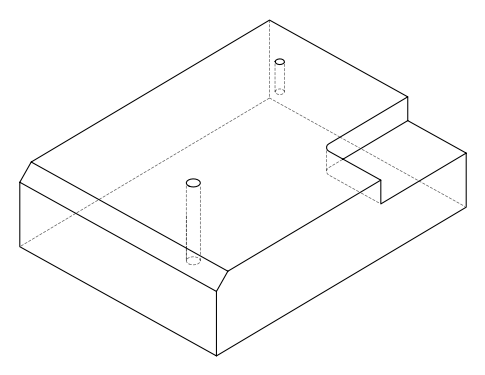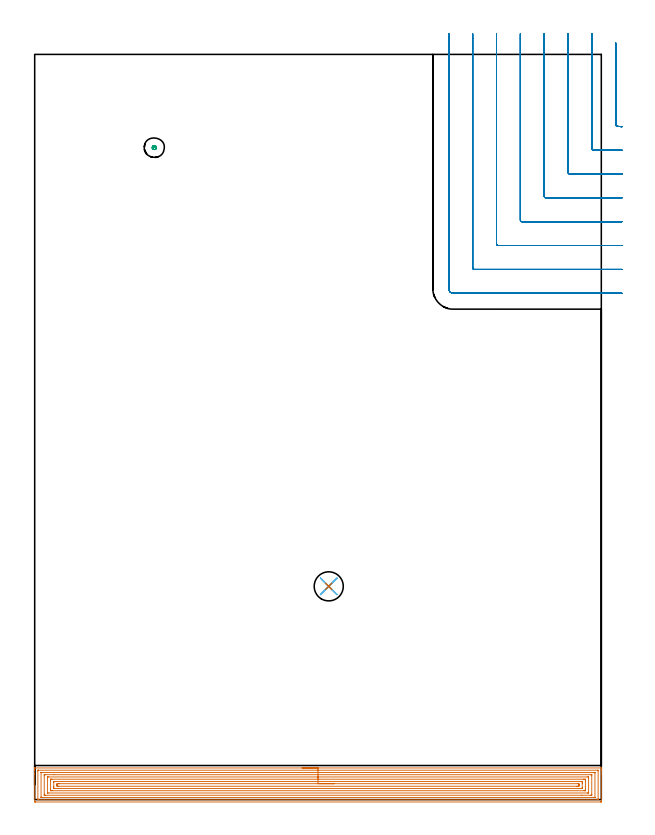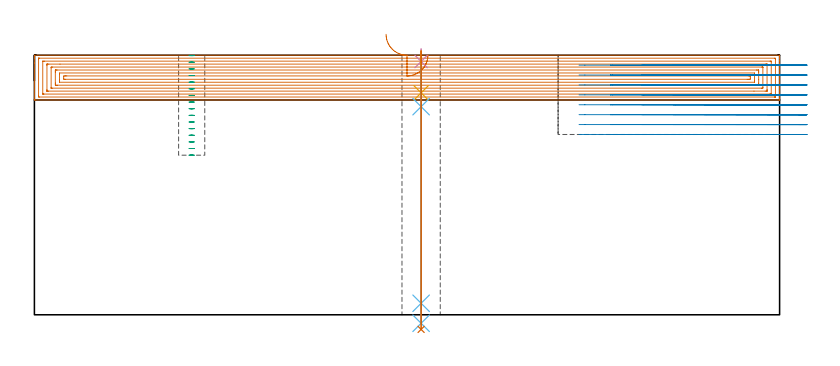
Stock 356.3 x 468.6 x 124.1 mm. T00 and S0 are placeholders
(PLAN: 7 operations, 6 tool changes, 48.4 min)
(1 AREA_MILL | FG_CHAMFER_SURFACE | UGT0205_001 | 23.13 min | 81662 mm3)
(2 MILL_CORNER_NOTCH_RECTANGULAR | CORNER_NOTCH_RECTANGULAR | UGT0201_094 | Follow Part, ap 5, ae 75% | 23.19 min | 641615 mm3)
(3 MILL_BLIND_HOLE_FROM_SOLID_MATERIAL | STEP1POCKET | UGT0201_128 | Spiral | 0.77 min | 5838 mm3)
(4 SPOT_DRILL | STEP1HOLE | NXT0321_9005460120000 | 0.05 min | 193 mm3)
(5 DRILL_BLIND_HOLE_INTO_CENTER | STEP1HOLE | NXT0301_128 | 0.08 min | 1760 mm3)
(6 GUN_DRILL_THROUGH_HOLE | STEP1HOLE | UGT0307_008 | 0.61 min | 10102 mm3)
(7 DRILL_TO_ENLARGE_THROUGH_HOLE | STEP1HOLE | UGT0301_252 | 0.53 min | 20585 mm3)
(TOOL UGT0205_001 | Chamfer Mill 20 x 3 x 45 deg. | D20 FL50 Z2)
(TOOL UGT0201_094 | End mill 20 mm | D20 FL38 Z4)
(TOOL UGT0201_128 | Carbide End Mill 10.0 | D10 FL15 Z4)
(TOOL NXT0321_9005460120000 | NC Spot Drill, 142deg, 12mm, Carbide, Uncoated | D12 PA142 FL30 Z2)
(TOOL NXT0301_128 | Carbide Drill 12mm [861.1-1200-036A1-GP GC34] | D12 PA150 FL37.4 Z2)
(TOOL UGT0307_008 | Gun Drill 11 mm | D11 PA130 FL24 Z1)
(TOOL UGT0301_252 | Twist Drill 18.3 mm | D18.3 PA118 FL135 Z2)
(OP 1 AREA_MILL)
G17 G21 G94 G90
T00 M6
G54
G17 G0 G90 X168.15 Y19.9 S1061 M3
G43 Z134.1 H0
G94 G1 X168.188 Z133.228 F250.
X168.302 Z132.363
X168.491 Z131.512
X168.753 Z130.68
X169.087 Z129.874
X169.49 Z129.1
X169.958 Z128.364
X170.49 Z127.672
X171.079 Z127.029
X171.722 Z126.439
X172.414 Z125.908
X173.15 Z125.44
X173.924 Z125.037
X174.73 Z124.703
X175.562 Z124.441
X176.413 Z124.252
X177.278 Z124.138
X178.15 Z124.1
X356.116
X356.29 Y19.897 Z124.088
X356.293 Y19.872 Z124.064
X356.3 Y19.477 Z123.677
Y19.231 Z123.431
Y18.501 Z122.696
Y17.251 Z121.448
Y15.844 Z120.039
Y-0.727 Z103.471
X356.297 Y-0.987 Z103.21
X356.291 Y-1.492 Z102.706
X356.181 Y-1.495 Z102.703
X355.669 Y-1.5 Z102.7
X0.631
X0.251 Y-1.496 Z102.702
X0.01 Y-1.492 Z102.706
X0. Y-1.248 Z102.95
Y16.104 Z120.3
Y18.501 Z122.696
Y19.231 Z123.431
Y19.478 Z123.677
X0.007 Y19.872 Z124.064
X0.01 Y19.897 Z124.088
X0.184 Y19.9 Z124.1
X178.15
Y18.486 Z122.686
X353.896 Y18.485 Z122.685
X354.29 Y18.469 Z122.669
X354.295 Y18.35 Z122.55
X354.299 Y18.086 Z122.286
Y0.37 Z104.57
X354.29 Y-0.047 Z104.153
X354.283 Y-0.08 Z104.12
X354.264 Y-0.082 Z104.118
X354.21 Y-0.085 Z104.115
X354.1 Y-0.086 Z104.114
X353.88
X2.404 Y-0.085 Z104.115
X2.01 Y-0.069 Z104.131
X2.005 Y0.05 Z104.25
X2.001 Y0.314 Z104.514
Y18.03 Z122.23
X2.01 Y18.447 Z122.647
X2.017 Y18.48 Z122.68
X2.036 Y18.482 Z122.682
X2.09 Y18.485 Z122.685
X2.2 Y18.486 Z122.686
X2.42
X178.15
Y17.072 Z121.272
X351.746 Y17.071 Z121.271
X352.091 Y17.07 Z121.27
X352.206 Y17.068 Z121.268
X352.289 Y17.065 Z121.265
X352.294 Y16.936 Z121.136
X352.299 Y16.73 Z120.93
Y1.464 Z105.664
X352.296 Y1.395 Z105.595
X352.29 Y1.345 Z105.545
X352.262 Y1.335 Z105.535
X352.091 Y1.332 Z105.532
X351.542 Y1.329 Z105.529
X4.554
X4.208
X4.094 Y1.332 Z105.532
X4.011 Y1.335 Z105.535
X4.006 Y1.464 Z105.664
X4.001 Y1.67 Z105.87
Y16.936 Z121.136
X4.004 Y17.005 Z121.205
X4.01 Y17.055 Z121.255
X4.038 Y17.065 Z121.265
X4.208 Y17.068 Z121.268
X4.758 Y17.071 Z121.271
X178.15 Y17.072 Z121.272
Y15.657 Z119.857
X349.597
X350.179 Y15.656 Z119.856
X350.239 Y15.654 Z119.854
X350.279 Y15.651 Z119.851
X350.29 Y15.644 Z119.844
X350.293 Y15.619 Z119.819
X350.298 Y15.4 Z119.6
X350.3 Y14.961 Z119.161
Y3.445 Z107.645
X350.297 Y3.001 Z107.201
X350.293 Y2.78 Z106.98
X350.29 Y2.756 Z106.956
X350.274 Y2.75 Z106.95
X350.215 Y2.746 Z106.946
X350.114 Y2.744 Z106.944
X349.409 Y2.743 Z106.943
X344.054
X6.703
X6.121 Y2.744 Z106.944
X6.061 Y2.746 Z106.946
X6.021 Y2.749 Z106.949
X6.01 Y2.756 Z106.956
X6.007 Y2.781 Z106.981
X6.002 Y3. Z107.2
X6. Y3.439 Z107.639
Y14.955 Z119.155
X6.003 Y15.399 Z119.599
X6.007 Y15.62 Z119.82
X6.01 Y15.644 Z119.844
X6.026 Y15.65 Z119.85
X6.085 Y15.654 Z119.854
X6.186 Y15.656 Z119.856
X6.891 Y15.657 Z119.857
X12.243
X178.15
Y14.243 Z118.443
X347.793
X348.138 Y14.241 Z118.441
X348.236 Y14.239 Z118.439
X348.289 Y14.236 Z118.436
X348.292 Y14.226 Z118.426
X348.297 Y14.168 Z118.368
X348.299 Y14.072 Z118.272
Y4.541 Z108.741
X348.295 Y4.328 Z108.528
X348.29 Y4.166 Z108.366
X347.965 Y4.16 Z108.36
X347.792 Y4.158 Z108.358
X8.507 Y4.157 Z108.357
X8.162 Y4.159 Z108.359
X8.064 Y4.161 Z108.361
X8.011 Y4.164 Z108.364
X8.008 Y4.174 Z108.374
X8.003 Y4.232 Z108.432
X8.001 Y4.328 Z108.528
Y13.859 Z118.059
X8.005 Y14.072 Z118.272
X8.01 Y14.233 Z118.433
X8.335 Y14.24 Z118.44
X8.508 Y14.242 Z118.442
X178.15 Y14.243 Z118.443
Y12.829 Z117.029
X345.298 Y12.828 Z117.028
X345.831 Y12.825 Z117.025
X346.199 Y12.822 Z117.022
X346.29 Y12.815 Z117.015
X346.296 Y12.726 Z116.926
X346.299 Y12.3 Z116.5
X346.3 Y11.836 Z116.036
Y8.293 Z112.493
Y6.521 Z110.721
X346.298 Y6.1 Z110.3
X346.294 Y5.641 Z109.841
X346.288 Y5.578 Z109.778
X346.231 Y5.576 Z109.776
X346.098 Y5.573 Z109.773
X345.831 Y5.572 Z109.772
X345.471 Y5.571 Z109.771
X11.002 Y5.572 Z109.772
X10.469 Y5.574 Z109.774
X10.101 Y5.578 Z109.778
X10.01 Y5.585 Z109.785
X10.004 Y5.674 Z109.874
X10.001 Y6.1 Z110.3
X10. Y6.564 Z110.764
Y11.879 Z116.079
X10.002 Y12.3 Z116.5
X10.006 Y12.759 Z116.959
X10.012 Y12.822 Z117.022
X10.069 Y12.824 Z117.024
X10.202 Y12.827 Z117.027
X10.469 Y12.828 Z117.028
X10.829 Y12.829 Z117.029
X178.15
Y11.415 Z115.615
X344.29
X344.297 Y11.163 Z115.363
X344.3 Y10.529 Z114.729
Y10.274 Z114.474
X344.299 Y7.618 Z111.818
X344.29 Y6.985 Z111.185
X12.01
X12.003 Y7.237 Z111.437
X12. Y7.871 Z112.071
Y8.126 Z112.326
X12.001 Y10.782 Z114.982
X12.01 Y11.415 Z115.615
X178.15
Y10. Z114.2
X341.36
X341.896 Y9.998 Z114.198
X342.254 Y9.993 Z114.193
X342.295 Y9.643 Z113.843
X342.299 Y9.599 Z113.799
Y8.757 Z112.957
X342.297 Y8.714 Z112.914
X342.254 Y8.407 Z112.607
X341.719 Y8.401 Z112.601
X341.36 Y8.4 Z112.6
X340.827
X14.94
X14.404 Y8.402 Z112.602
X14.046 Y8.407 Z112.607
X14.005 Y8.757 Z112.957
X14.001 Y8.801 Z113.001
Y9.643 Z113.843
X14.003 Y9.685 Z113.885
X14.046 Y9.993 Z114.193
X14.581 Y9.999 Z114.199
X14.94 Y10. Z114.2
X15.473
X178.15
X179.022 Z114.238
X179.886 Z114.352
X180.738 Z114.541
X181.57 Z114.804
X182.376 Z115.137
X183.15 Z115.54
X183.886 Z116.009
X184.578 Z116.54
X185.221 Z117.129
X185.81 Z117.773
X186.341 Z118.465
X186.81 Z119.2
X187.213 Z119.974
X187.547 Z120.78
X187.809 Z121.612
X187.998 Z122.464
X188.112 Z123.329
X188.15 Z124.2
G0 Z134.1
M5
M2
(OP 2 MILL_CORNER_NOTCH_RECTANGULAR)
G17 G21 G94 G90
T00 M6
G54
G17 G0 G90 X365.4 Y475.746 S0 M3
G43 Z134.1 H0
Z119.362
G94 G1 Y472.746 F250.
Y424.392 F500.
G3 X366.3 Y423.405 R1.
G1 X369.285 Y423.105 F250.
G0 Z134.1
X350.4 Y481.6
Z119.362
G1 Y478.6
Y409.393 F500.
G3 X351.393 Y408.4 R1.
G1 X366.3
X369.3 F250.
G0 Z134.1
X335.4 Y481.6
Z119.362
G1 Y478.6
Y394.393 F500.
G3 X336.393 Y393.4 R1.
G1 X366.3
X369.3 F250.
G0 Z134.1
X320.4 Y481.6
Z119.362
G1 Y478.6
Y379.394 F500.
G3 X321.394 Y378.4 R1.
G1 X366.3
X369.3 F250.
G0 Z134.1
X305.4 Y481.6
Z119.362
G1 Y478.6
Y364.394 F500.
G3 X306.394 Y363.4 R1.
G1 X366.3
X369.3 F250.
G0 Z134.1
X290.4 Y481.6
Z119.362
G1 Y478.6
Y349.394 F500.
G3 X291.394 Y348.4 R1.
G1 X366.3
X369.3 F250.
G0 Z134.1
X275.4 Y481.6
Z119.362
G1 Y478.6
Y334.395 F500.
G3 X276.395 Y333.4 R1.
G1 X366.3
X369.3 F250.
G0 Z134.1
X260.4 Y481.6
Z119.362
G1 Y478.6
Y321.2 F500.
G3 X263.2 Y318.4 R2.8
G1 X366.3
X369.3 F250.
G0 Z134.1
X365.4 Y475.746
Z114.625
G1 Y472.746
Y424.392 F500.
G3 X366.3 Y423.405 R1.
G1 X369.285 Y423.105 F250.
G0 Z134.1
X350.4 Y481.6
Z114.625
G1 Y478.6
Y409.393 F500.
G3 X351.393 Y408.4 R1.
G1 X366.3
X369.3 F250.
G0 Z134.1
X335.4 Y481.6
Z114.625
G1 Y478.6
Y394.393 F500.
G3 X336.393 Y393.4 R1.
G1 X366.3
X369.3 F250.
G0 Z134.1
X320.4 Y481.6
Z114.625
G1 Y478.6
Y379.394 F500.
G3 X321.394 Y378.4 R1.
G1 X366.3
X369.3 F250.
G0 Z134.1
X305.4 Y481.6
Z114.625
G1 Y478.6
Y364.394 F500.
G3 X306.394 Y363.4 R1.
G1 X366.3
X369.3 F250.
G0 Z134.1
X290.4 Y481.6
Z114.625
G1 Y478.6
Y349.394 F500.
G3 X291.394 Y348.4 R1.
G1 X366.3
X369.3 F250.
G0 Z134.1
X275.4 Y481.6
Z114.625
G1 Y478.6
Y334.395 F500.
G3 X276.395 Y333.4 R1.
G1 X366.3
X369.3 F250.
G0 Z134.1
X260.4 Y481.6
Z114.625
G1 Y478.6
Y321.2 F500.
G3 X263.2 Y318.4 R2.8
G1 X366.3
X369.3 F250.
G0 Z134.1
X365.4 Y475.746
Z109.887
G1 Y472.746
Y424.392 F500.
G3 X366.3 Y423.405 R1.
G1 X369.285 Y423.105 F250.
G0 Z134.1
X350.4 Y481.6
Z109.887
G1 Y478.6
Y409.393 F500.
G3 X351.393 Y408.4 R1.
G1 X366.3
X369.3 F250.
G0 Z134.1
X335.4 Y481.6
Z109.887
G1 Y478.6
Y394.393 F500.
G3 X336.393 Y393.4 R1.
G1 X366.3
X369.3 F250.
G0 Z134.1
X320.4 Y481.6
Z109.887
G1 Y478.6
Y379.394 F500.
G3 X321.394 Y378.4 R1.
G1 X366.3
X369.3 F250.
G0 Z134.1
X305.4 Y481.6
Z109.887
G1 Y478.6
Y364.394 F500.
G3 X306.394 Y363.4 R1.
G1 X366.3
X369.3 F250.
G0 Z134.1
X290.4 Y481.6
Z109.887
G1 Y478.6
Y349.394 F500.
G3 X291.394 Y348.4 R1.
G1 X366.3
X369.3 F250.
G0 Z134.1
X275.4 Y481.6
Z109.887
G1 Y478.6
Y334.395 F500.
G3 X276.395 Y333.4 R1.
G1 X366.3
X369.3 F250.
G0 Z134.1
X260.4 Y481.6
Z109.887
G1 Y478.6
Y321.2 F500.
G3 X263.2 Y318.4 R2.8
G1 X366.3
X369.3 F250.
G0 Z134.1
X365.4 Y475.746
Z105.15
G1 Y472.746
Y424.392 F500.
G3 X366.3 Y423.405 R1.
G1 X369.285 Y423.105 F250.
G0 Z134.1
X350.4 Y481.6
Z105.15
G1 Y478.6
Y409.393 F500.
G3 X351.393 Y408.4 R1.
G1 X366.3
X369.3 F250.
G0 Z134.1
X335.4 Y481.6
Z105.15
G1 Y478.6
Y394.393 F500.
G3 X336.393 Y393.4 R1.
G1 X366.3
X369.3 F250.
G0 Z134.1
X320.4 Y481.6
Z105.15
G1 Y478.6
Y379.394 F500.
G3 X321.394 Y378.4 R1.
G1 X366.3
X369.3 F250.
G0 Z134.1
X305.4 Y481.6
Z105.15
G1 Y478.6
Y364.394 F500.
G3 X306.394 Y363.4 R1.
G1 X366.3
X369.3 F250.
G0 Z134.1
X290.4 Y481.6
Z105.15
G1 Y478.6
Y349.394 F500.
G3 X291.394 Y348.4 R1.
G1 X366.3
X369.3 F250.
G0 Z134.1
X275.4 Y481.6
Z105.15
G1 Y478.6
Y334.395 F500.
G3 X276.395 Y333.4 R1.
G1 X366.3
X369.3 F250.
G0 Z134.1
X260.4 Y481.6
Z105.15
G1 Y478.6
Y321.2 F500.
G3 X263.2 Y318.4 R2.8
G1 X366.3
X369.3 F250.
G0 Z134.1
X365.4 Y475.746
Z100.412
G1 Y472.746
Y424.392 F500.
G3 X366.3 Y423.405 R1.
G1 X369.285 Y423.105 F250.
G0 Z134.1
X350.4 Y481.6
Z100.412
G1 Y478.6
Y409.393 F500.
G3 X351.393 Y408.4 R1.
G1 X366.3
X369.3 F250.
G0 Z134.1
X335.4 Y481.6
Z100.412
G1 Y478.6
Y394.393 F500.
G3 X336.393 Y393.4 R1.
G1 X366.3
X369.3 F250.
G0 Z134.1
X320.4 Y481.6
Z100.412
G1 Y478.6
Y379.394 F500.
G3 X321.394 Y378.4 R1.
G1 X366.3
X369.3 F250.
G0 Z134.1
X305.4 Y481.6
Z100.412
G1 Y478.6
Y364.394 F500.
G3 X306.394 Y363.4 R1.
G1 X366.3
X369.3 F250.
G0 Z134.1
X290.4 Y481.6
Z100.412
G1 Y478.6
Y349.394 F500.
G3 X291.394 Y348.4 R1.
G1 X366.3
X369.3 F250.
G0 Z134.1
X275.4 Y481.6
Z100.412
G1 Y478.6
Y334.395 F500.
G3 X276.395 Y333.4 R1.
G1 X366.3
X369.3 F250.
G0 Z134.1
X260.4 Y481.6
Z100.412
G1 Y478.6
Y321.2 F500.
G3 X263.2 Y318.4 R2.8
G1 X366.3
X369.3 F250.
G0 Z134.1
X365.4 Y475.746
Z95.675
G1 Y472.746
Y424.392 F500.
G3 X366.3 Y423.405 R1.
G1 X369.285 Y423.105 F250.
G0 Z134.1
X350.4 Y481.6
Z95.675
G1 Y478.6
Y409.393 F500.
G3 X351.393 Y408.4 R1.
G1 X366.3
X369.3 F250.
G0 Z134.1
X335.4 Y481.6
Z95.675
G1 Y478.6
Y394.393 F500.
G3 X336.393 Y393.4 R1.
G1 X366.3
X369.3 F250.
G0 Z134.1
X320.4 Y481.6
Z95.675
G1 Y478.6
Y379.394 F500.
G3 X321.394 Y378.4 R1.
G1 X366.3
X369.3 F250.
G0 Z134.1
X305.4 Y481.6
Z95.675
G1 Y478.6
Y364.394 F500.
G3 X306.394 Y363.4 R1.
G1 X366.3
X369.3 F250.
G0 Z134.1
X290.4 Y481.6
Z95.675
G1 Y478.6
Y349.394 F500.
G3 X291.394 Y348.4 R1.
G1 X366.3
X369.3 F250.
G0 Z134.1
X275.4 Y481.6
Z95.675
G1 Y478.6
Y334.395 F500.
G3 X276.395 Y333.4 R1.
G1 X366.3
X369.3 F250.
G0 Z134.1
X260.4 Y481.6
Z95.675
G1 Y478.6
Y321.2 F500.
G3 X263.2 Y318.4 R2.8
G1 X366.3
X369.3 F250.
G0 Z134.1
X365.4 Y475.746
Z90.937
G1 Y472.746
Y424.392 F500.
G3 X366.3 Y423.405 R1.
G1 X369.285 Y423.105 F250.
G0 Z134.1
X350.4 Y481.6
Z90.937
G1 Y478.6
Y409.393 F500.
G3 X351.393 Y408.4 R1.
G1 X366.3
X369.3 F250.
G0 Z134.1
X335.4 Y481.6
Z90.937
G1 Y478.6
Y394.393 F500.
G3 X336.393 Y393.4 R1.
G1 X366.3
X369.3 F250.
G0 Z134.1
X320.4 Y481.6
Z90.937
G1 Y478.6
Y379.394 F500.
G3 X321.394 Y378.4 R1.
G1 X366.3
X369.3 F250.
G0 Z134.1
X305.4 Y481.6
Z90.937
G1 Y478.6
Y364.394 F500.
G3 X306.394 Y363.4 R1.
G1 X366.3
X369.3 F250.
G0 Z134.1
X290.4 Y481.6
Z90.937
G1 Y478.6
Y349.394 F500.
G3 X291.394 Y348.4 R1.
G1 X366.3
X369.3 F250.
G0 Z134.1
X275.4 Y481.6
Z90.937
G1 Y478.6
Y334.395 F500.
G3 X276.395 Y333.4 R1.
G1 X366.3
X369.3 F250.
G0 Z134.1
X260.4 Y481.6
Z90.937
G1 Y478.6
Y321.2 F500.
G3 X263.2 Y318.4 R2.8
G1 X366.3
X369.3 F250.
G0 Z134.1
X365.4 Y475.746
Z86.2
G1 Y472.746
Y424.392 F500.
G3 X366.3 Y423.405 R1.
G1 X369.285 Y423.105 F250.
G0 Z134.1
X350.4 Y481.6
Z86.2
G1 Y478.6
Y409.393 F500.
G3 X351.393 Y408.4 R1.
G1 X366.3
X369.3 F250.
G0 Z134.1
X335.4 Y481.6
Z86.2
G1 Y478.6
Y394.393 F500.
G3 X336.393 Y393.4 R1.
G1 X366.3
X369.3 F250.
G0 Z134.1
X320.4 Y481.6
Z86.2
G1 Y478.6
Y379.394 F500.
G3 X321.394 Y378.4 R1.
G1 X366.3
X369.3 F250.
G0 Z134.1
X305.4 Y481.6
Z86.2
G1 Y478.6
Y364.394 F500.
G3 X306.394 Y363.4 R1.
G1 X366.3
X369.3 F250.
G0 Z134.1
X290.4 Y481.6
Z86.2
G1 Y478.6
Y349.394 F500.
G3 X291.394 Y348.4 R1.
G1 X366.3
X369.3 F250.
G0 Z134.1
X275.4 Y481.6
Z86.2
G1 Y478.6
Y334.395 F500.
G3 X276.395 Y333.4 R1.
G1 X366.3
X369.3 F250.
G0 Z134.1
X260.4 Y481.6
Z86.2
G1 Y478.6
Y321.2 F500.
G3 X263.2 Y318.4 R2.8
G1 X366.3
X369.3 F250.
G0 Z134.1
M5
M2
(OP 3 MILL_BLIND_HOLE_FROM_SOLID_MATERIAL)
G17 G21 G94 G90
T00 M6
G54
G17 G0 G90 X75.2 Y410. S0 M3
G43 Z134.1 H0
Z123.925
G94 G3 X75.825 Y410.625 R0.625 F250.
X75.2 Y411.25 R0.625
X73.95 Y410. R1.25
X75.2 Y411.25 R-1.25
X74.575 Y410.625 R0.625
X75.2 Y410. R0.625
G0 Z120.75
G3 X75.825 Y410.625 R0.625
X75.2 Y411.25 R0.625
X73.95 Y410. R1.25
X75.2 Y411.25 R-1.25
X74.575 Y410.625 R0.625
X75.2 Y410. R0.625
G0 Z117.575
G3 X75.825 Y410.625 R0.625
X75.2 Y411.25 R0.625
X73.95 Y410. R1.25
X75.2 Y411.25 R-1.25
X74.575 Y410.625 R0.625
X75.2 Y410. R0.625
G0 Z114.4
G3 X75.825 Y410.625 R0.625
X75.2 Y411.25 R0.625
X73.95 Y410. R1.25
X75.2 Y411.25 R-1.25
X74.575 Y410.625 R0.625
X75.2 Y410. R0.625
G0 Z111.225
G3 X75.825 Y410.625 R0.625
X75.2 Y411.25 R0.625
X73.95 Y410. R1.25
X75.2 Y411.25 R-1.25
X74.575 Y410.625 R0.625
X75.2 Y410. R0.625
G0 Z108.05
G3 X75.825 Y410.625 R0.625
X75.2 Y411.25 R0.625
X73.95 Y410. R1.25
X75.2 Y411.25 R-1.25
X74.575 Y410.625 R0.625
X75.2 Y410. R0.625
G0 Z104.875
G3 X75.825 Y410.625 R0.625
X75.2 Y411.25 R0.625
X73.95 Y410. R1.25
X75.2 Y411.25 R-1.25
X74.575 Y410.625 R0.625
X75.2 Y410. R0.625
G0 Z101.7
G3 X75.825 Y410.625 R0.625
X75.2 Y411.25 R0.625
X73.95 Y410. R1.25
X75.2 Y411.25 R-1.25
X74.575 Y410.625 R0.625
X75.2 Y410. R0.625
G0 Z98.525
G3 X75.825 Y410.625 R0.625
X75.2 Y411.25 R0.625
X73.95 Y410. R1.25
X75.2 Y411.25 R-1.25
X74.575 Y410.625 R0.625
X75.2 Y410. R0.625
G0 Z95.35
G3 X75.825 Y410.625 R0.625
X75.2 Y411.25 R0.625
X73.95 Y410. R1.25
X75.2 Y411.25 R-1.25
X74.575 Y410.625 R0.625
X75.2 Y410. R0.625
G0 Z92.175
G3 X75.825 Y410.625 R0.625
X75.2 Y411.25 R0.625
X73.95 Y410. R1.25
X75.2 Y411.25 R-1.25
X74.575 Y410.625 R0.625
X75.2 Y410. R0.625
G0 Z89.
G3 X75.825 Y410.625 R0.625
X75.2 Y411.25 R0.625
X73.95 Y410. R1.25
X75.2 Y411.25 R-1.25
X74.575 Y410.625 R0.625
X75.2 Y410. R0.625
G0 Z85.825
G3 X75.825 Y410.625 R0.625
X75.2 Y411.25 R0.625
X73.95 Y410. R1.25
X75.2 Y411.25 R-1.25
X74.575 Y410.625 R0.625
X75.2 Y410. R0.625
G0 Z82.65
G3 X75.825 Y410.625 R0.625
X75.2 Y411.25 R0.625
X73.95 Y410. R1.25
X75.2 Y411.25 R-1.25
X74.575 Y410.625 R0.625
X75.2 Y410. R0.625
G0 Z79.475
G3 X75.825 Y410.625 R0.625
X75.2 Y411.25 R0.625
X73.95 Y410. R1.25
X75.2 Y411.25 R-1.25
X74.575 Y410.625 R0.625
X75.2 Y410. R0.625
G0 Z76.3
G3 X75.825 Y410.625 R0.625
X75.2 Y411.25 R0.625
X73.95 Y410. R1.25
X75.2 Y411.25 R-1.25
X74.575 Y410.625 R0.625
X75.2 Y410. R0.625
G0 Z134.1
M5
M2
(OP 4 SPOT_DRILL)
G17 G21 G94 G90
T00 M6
G54
G17 G0 G90 X184.9 Y134.1 S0 M3
G43 Z134.1 H0
G94 G81 G98 Z121.1 F250. R127.1
G80
M5
M2
(OP 5 DRILL_BLIND_HOLE_INTO_CENTER)
G17 G21 G94 G90
T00 M6
G54
G17 G0 G90 X184.9 Y134.1 S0 M3
G43 Z134.1 H1
G94 G81 G98 Z106.1 F250. R126.1
G80
M5
M2
(OP 6 GUN_DRILL_THROUGH_HOLE)
G17 G21 G94 G90
T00 M6
G54
G17 G0 G90 X184.9 Y134.1 M8
G43 Z134.1 H0
Z119.24
S716 M3
G94 G1 Z99.509 F125. M26
G4 X.084
Z5.5 F250.
G4 X.084
Z-4.065 F125.
G4 X.084
M5
M9
G0 Z119.24
Z134.1
M2
(OP 7 DRILL_TO_ENLARGE_THROUGH_HOLE)
G17 G21 G94 G90
T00 M6
G54
G17 G0 G90 X184.9 Y134.1 S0 M3
G43 Z134.1 H0
G94 G73 G98 Z-6.998 F250. Q16.387 R126.1
G80
M5
M2
